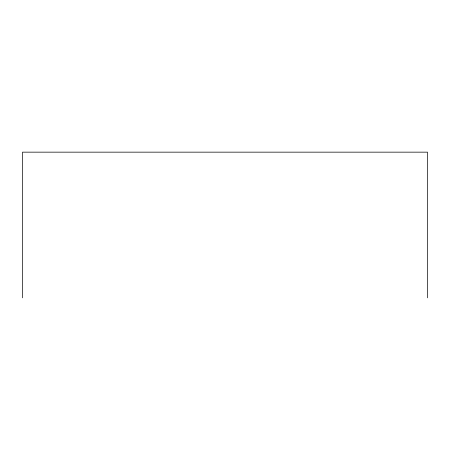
<?xml version="1.0" encoding="UTF-8"?>
<svg xmlns="http://www.w3.org/2000/svg" width="450" height="450" viewBox="0 0 450 450"><rect width="100%" height="100%" fill="white"/><g stroke="black" fill="none" stroke-linecap="round" stroke-linejoin="round"><path stroke-width="0.67" d="M427.5 297.844L427.5 152.156L22.5 152.156L22.5 297.844"/></g></svg>
